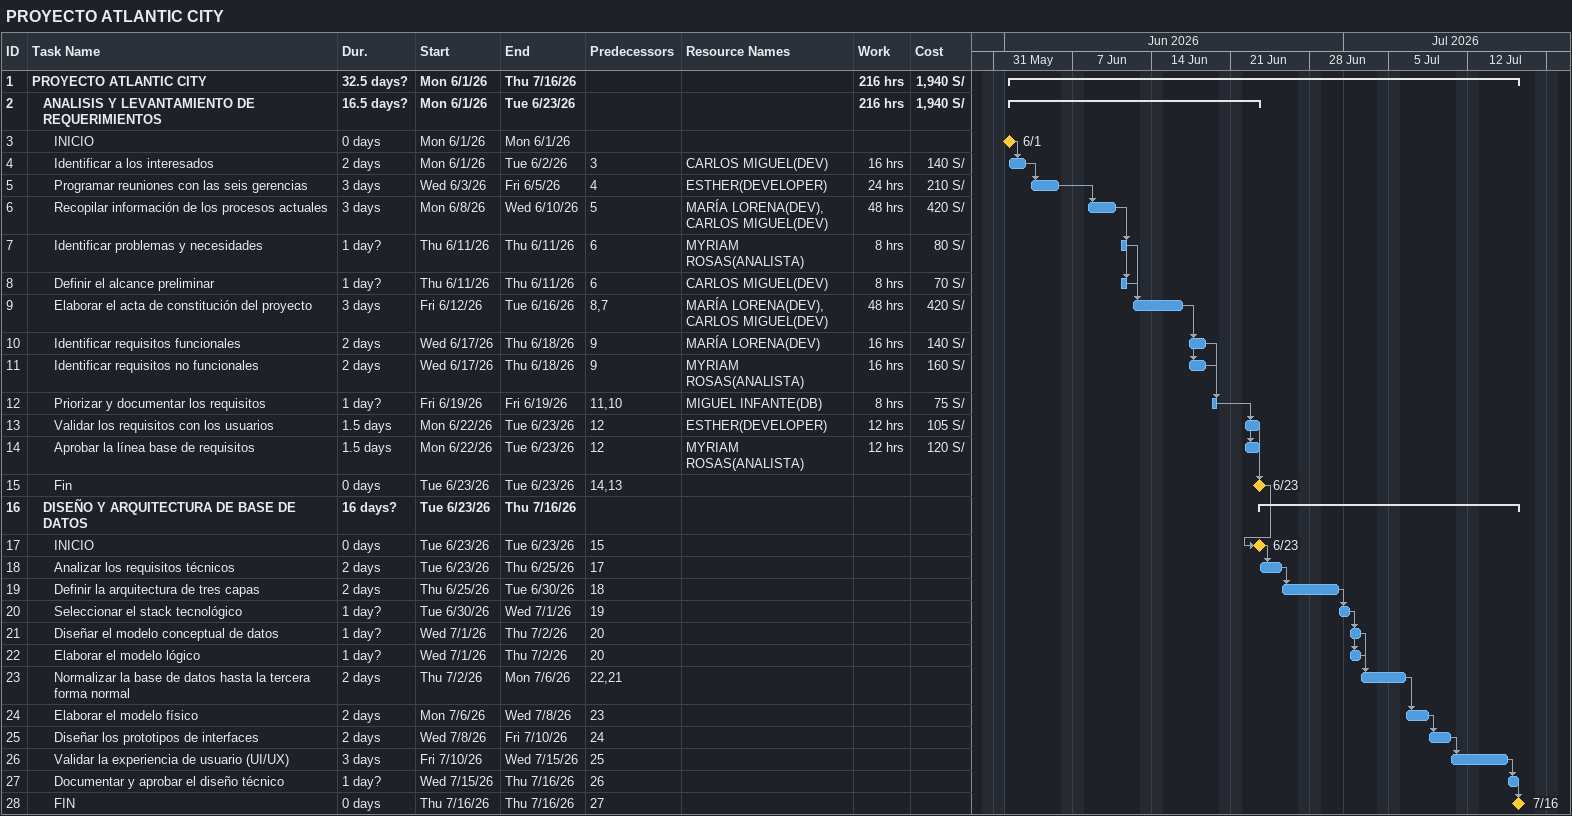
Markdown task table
PROYECTO ATLANTIC CITY

| ID | Level | Task | Duration | Start | Finish | Predecessors | Resources | Work (h) | Cost (S/) |
|---|---|---|---|---|---|---|---|---|---|
| 1 | 1 | **PROYECTO ATLANTIC CITY** | 32.5d? | 2026-06-01 | 2026-07-16 |  |  | 216 | 1940 |
| 2 | 2 | **ANALISIS Y LEVANTAMIENTO DE REQUERIMIENTOS** | 16.5d? | 2026-06-01 | 2026-06-23 |  |  | 216 | 1940 |
| 3 | 3 | INICIO | 0d | 2026-06-01 | 2026-06-01 |  |  |  |  |
| 4 | 3 | Identificar a los interesados | 2d | 2026-06-01 | 2026-06-02 | 3 | CARLOS MIGUEL(DEV) | 16 | 140 |
| 5 | 3 | Programar reuniones con las seis gerencias | 3d | 2026-06-03 | 2026-06-05 | 4 | ESTHER(DEVELOPER) | 24 | 210 |
| 6 | 3 | Recopilar información de los procesos actuales | 3d | 2026-06-08 | 2026-06-10 | 5 | MARÍA LORENA(DEV), CARLOS MIGUEL(DEV) | 48 | 420 |
| 7 | 3 | Identificar problemas y necesidades | 1d? | 2026-06-11 | 2026-06-11 | 6 | MYRIAM ROSAS(ANALISTA) | 8 | 80 |
| 8 | 3 | Definir el alcance preliminar | 1d? | 2026-06-11 | 2026-06-11 | 6 | CARLOS MIGUEL(DEV) | 8 | 70 |
| 9 | 3 | Elaborar el acta de constitución del proyecto | 3d | 2026-06-12 | 2026-06-16 | 8, 7 | MARÍA LORENA(DEV), CARLOS MIGUEL(DEV) | 48 | 420 |
| 10 | 3 | Identificar requisitos funcionales | 2d | 2026-06-17 | 2026-06-18 | 9 | MARÍA LORENA(DEV) | 16 | 140 |
| 11 | 3 | Identificar requisitos no funcionales | 2d | 2026-06-17 | 2026-06-18 | 9 | MYRIAM ROSAS(ANALISTA) | 16 | 160 |
| 12 | 3 | Priorizar y documentar los requisitos | 1d? | 2026-06-19 | 2026-06-19 | 11, 10 | MIGUEL INFANTE(DB) | 8 | 75 |
| 13 | 3 | Validar los requisitos con los usuarios | 1.5d | 2026-06-22 | 2026-06-23 | 12 | ESTHER(DEVELOPER) | 12 | 105 |
| 14 | 3 | Aprobar la línea base de requisitos | 1.5d | 2026-06-22 | 2026-06-23 | 12 | MYRIAM ROSAS(ANALISTA) | 12 | 120 |
| 15 | 3 | Fin | 0d | 2026-06-23 | 2026-06-23 | 14, 13 |  |  |  |
| 16 | 2 | **DISEÑO Y ARQUITECTURA DE BASE DE DATOS** | 16d? | 2026-06-23 | 2026-07-16 |  |  |  |  |
| 17 | 3 | INICIO | 0d | 2026-06-23 | 2026-06-23 | 15 |  |  |  |
| 18 | 3 | Analizar los requisitos técnicos | 2d | 2026-06-23 | 2026-06-25 | 17 |  |  |  |
| 19 | 3 | Definir la arquitectura de tres capas | 2d | 2026-06-25 | 2026-06-30 | 18 |  |  |  |
| 20 | 3 | Seleccionar el stack tecnológico | 1d? | 2026-06-30 | 2026-07-01 | 19 |  |  |  |
| 21 | 3 | Diseñar el modelo conceptual de datos | 1d? | 2026-07-01 | 2026-07-02 | 20 |  |  |  |
| 22 | 3 | Elaborar el modelo lógico | 1d? | 2026-07-01 | 2026-07-02 | 20 |  |  |  |
| 23 | 3 | Normalizar la base de datos hasta la tercera forma normal | 2d | 2026-07-02 | 2026-07-06 | 22, 21 |  |  |  |
| 24 | 3 | Elaborar el modelo físico | 2d | 2026-07-06 | 2026-07-08 | 23 |  |  |  |
| 25 | 3 | Diseñar los prototipos de interfaces | 2d | 2026-07-08 | 2026-07-10 | 24 |  |  |  |
| 26 | 3 | Validar la experiencia de usuario (UI/UX) | 3d | 2026-07-10 | 2026-07-15 | 25 |  |  |  |
| 27 | 3 | Documentar y aprobar el diseño técnico | 1d? | 2026-07-15 | 2026-07-16 | 26 |  |  |  |
| 28 | 3 | FIN | 0d | 2026-07-16 | 2026-07-16 | 27 |  |  |  |
